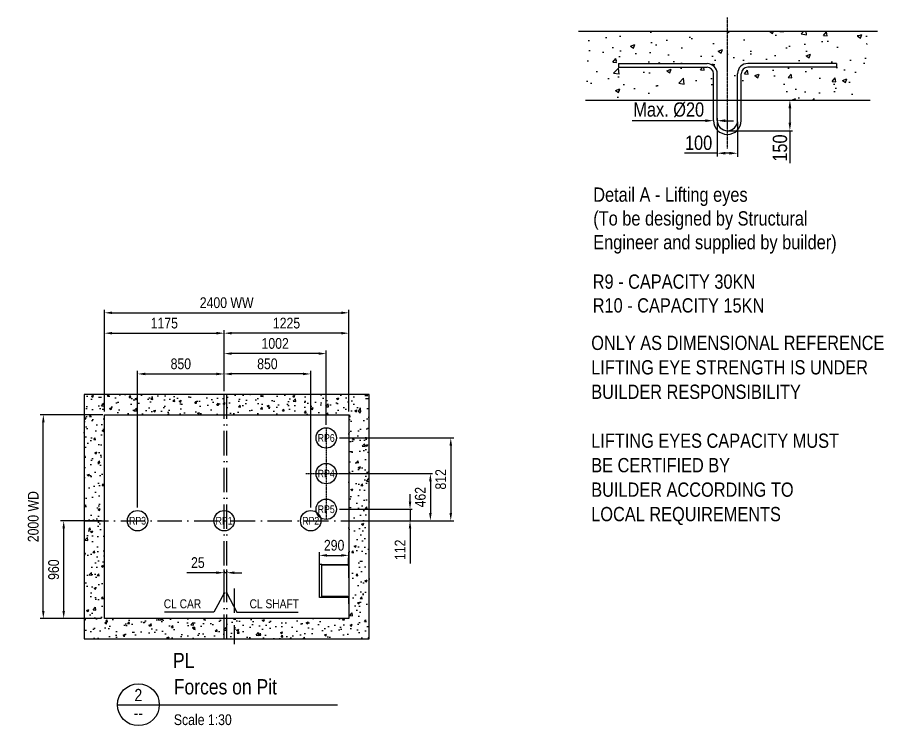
# Model space of a CAD drawing. Header units: millimetres. Extents: x -11456 to 9488, y -4443 to 11834.
# Drawn here: x -2380 to 6125, y 4884 to 11834 of the extents above; entities that cross this region are included whole.
import ezdxf
from ezdxf.enums import TextEntityAlignment as Align

# ---------------------------------------------------------------- set-up
doc = ezdxf.new("R2010")
doc.units = ezdxf.units.MM
doc.header["$MEASUREMENT"] = 0
doc.linetypes.add('ACAD_ISO10W100', pattern=[18, 12, -3, 0, -3])
doc.linetypes.add('CENTER', pattern=[2, 1.25, -0.25, 0.25, -0.25])
for name, color, linetype in [('CONT_25', 1, 'Continuous'), ('CONT_35', 2, 'Continuous'), ('CONT_70', 4, 'Continuous'), ('DASHD_25', 1, 'ACAD_ISO10W100'), ('DIM_35', 7, 'Continuous'), ('HATCH_35', 2, 'Continuous'), ('TEXT_35', 2, 'Continuous'), ('TEXT_DWGTITLE', 7, 'Continuous')]:
    doc.layers.add(name, color=color, linetype=linetype)
doc.styles.add('Arial Main', font='ARIALN.TTF')
doc.styles.add('ARIAL-N', font='ARIALN.TTF')
doc.styles.add('Romans', font='romans.shx', dxfattribs={"width": 0.75})
doc.styles.add('Text0.7_romans', font='romans.shx', dxfattribs={"width": 0.7})
doc.dimstyles.new('KONE_30', dxfattribs={"dimscale": 30, "dimtxt": 3.5, "dimasz": 2.5, "dimexe": 1, "dimexo": 1, "dimgap": 1.5, "dimtad": 1, "dimdec": 0, "dimzin": 0, "dimdsep": 46, "dimtxsty": 'ARIAL-N', "dimcen": 0, "dimclrd": 256, "dimclre": 256, "dimclrt": 256, "dimadec": 1, "dimazin": 3, "dimtfac": 1, "dimtdec": 0, "dimtmove": 0, "dimatfit": 0, "dimfxl": 1, "dimtfill": 1, "dimtolj": 1, "dimtzin": 0, "dimarcsym": 0})
doc.dimstyles.new('KONE_mm', dxfattribs={"dimscale": 25, "dimtxt": 3.5, "dimasz": 3.5, "dimexe": 2, "dimexo": 1, "dimgap": 1.5, "dimtad": 1, "dimdec": 0, "dimrnd": 0.5, "dimzin": 0, "dimdsep": 46, "dimtxsty": 'Romans', "dimcen": 0, "dimclrd": 256, "dimclre": 256, "dimclrt": 256, "dimadec": 1, "dimazin": 3, "dimtfac": 1, "dimtdec": 0, "dimtmove": 0, "dimatfit": 3, "dimfxl": 1, "dimtfill": 1, "dimtolj": 1, "dimtzin": 0, "dimarcsym": 0})

# ---------------------------------------------------------------- blocks, each defined once
blk = doc.blocks.new('*U2')
at = {"layer": 'CONT_35'}
for p, q in [((5, 225), (0, 225)), ((0, 225), (0, 165)), ((5, 165), (5, 225)), ((265, 160), (10, 160)), ((10, 155), (265, 155)), ((265, 164.9), (265, -164.9)), ((265, 155), (265, 160)), ((266, 165), (290, 165)), ((290, 165), (290, -165)), ((0, -225), (0, -165)), ((5, -165), (5, -225)), ((10, -155), (265, -155)), ((265, -160), (10, -160)), ((265, -155), (265, -160)), ((290, -165), (266, -165)), ((5, -225), (0, -225))]:
    blk.add_line(p, q, dxfattribs=at)
for centre, radius, start, end in [((10, 165), 10, 180, 270), ((10, 165), 5, 180, 270), ((266, 160), 5, 90, 101.53696), ((10, -165), 10, 90, 180), ((10, -165), 5, 90, 180), ((266, -160), 5, 258.46304, 270)]:
    blk.add_arc(centre, radius, start, end, dxfattribs=at)
blk = doc.blocks.new('M004650412_All_SH_Walls')
at = {"layer": 'HATCH_35'}
h = blk.add_hatch(dxfattribs=at)
h.set_pattern_fill('AR-CONC', color=254, scale=30)
h.paths.add_polyline_path([(1425, 1240), (675, 1240), (-475, 1240), (-1375, 1240), (-1375, -1160), (675, -1160), (1225, -1160), (1425, -1160)])
h.paths.add_polyline_path([(1225, 1040), (1225, -960), (675, -960), (-1175, -960), (-1175, 1040)], flags=16)
at = {"layer": 'CONT_70'}
blk.add_lwpolyline([(675, -1160), (1225, -1160), (1425, -1160), (1425, 1240), (675, 1240), (-475, 1240), (-1375, 1240), (-1375, -1160)], close=True, dxfattribs=at)
blk.add_lwpolyline([(675, -960), (-1175, -960), (-1175, 1040), (-1175, 1040), (1225, 1040), (1225, 1040), (1225, -960), (675, -960)], dxfattribs=at)
blk = doc.blocks.new('M004650412_AllLiftingEyeDetail')
h = blk.add_hatch()
h.set_pattern_fill('AR-CONC', color=2, scale=30, style=0)
h.set_pattern_definition([(50, (-31815.6, -8685.47), (215.1781, -18.8256), [22.5, -247.5]), (355, (-31815.6, -8685.47), (-41.6254, 225.6576), [18, -198]), (100.4514, (-31797.67, -8687.04), (173.5528, 206.8319), [19.122, -210.3426]), (46.1842, (-31815.6, -8625.47), (320.1723, -49.6557), [33.75, -371.25]), (96.6356, (-31788.92, -8629.6), (280.3988, 292.2354), [28.683, -315.514]), (351.1842, (-31815.6, -8625.47), (280.3986, 292.2356), [27, -297]), (21, (-31785.6, -8640.47), (179.0721, -120.7857), [22.5, -247.5]), (326, (-31785.6, -8640.47), (72.9946, 217.545), [18, -198]), (71.4514, (-31770.68, -8650.54), (252.0668, 96.7591), [19.122, -210.3426]), (37.5, (-31815.6, -8685.47), (3.64796, 99.86816), [0, -195.6, 0, -201, 0, -198.75]), (7.5, (-31815.6, -8685.47), (78.92086, 118.3235), [0, -114.6, 0, -191.1, 0, -75.75]), (327.5, (-31882.5, -8685.47), (160.14673, -6.76646), [0, -75, 0, -234, 0, -310.5]), (317.5, (-31912.5, -8685.47), (174.95585, 30.0315), [0, -97.5, 0, -155.4, 0, -220.5])])
edge = h.paths.add_edge_path()
edge.add_line((-1440, 2504.4), (-994.1, 2504.4))
edge.add_line((-994.1, 2504.4), (-994.1, 2572.4))
edge.add_line((-994.1, 2572.4), (-802.1, 2572.4))
edge.add_line((-802.1, 2572.4), (-802.1, 2633.4))
edge.add_arc((-834.1, 2633.4), 32, 360, 450)
edge.add_line((-834.1, 2665.4), (-1219.2, 2665.4))
edge.add_line((-1219.2, 2665.4), (-1219.2, 2683.4))
edge.add_line((-1219.2, 2683.4), (-834.1, 2683.4))
edge.add_arc((-834.1, 2633.4), 50, 0, 90, ccw=False)
edge.add_line((-784.1, 2633.4), (-784.1, 2572.4))
edge.add_line((-784.1, 2572.4), (-744.1, 2572.4))
edge.add_line((-744.1, 2572.4), (-744.1, 2842.2))
edge.add_line((-744.1, 2842.2), (-1440, 2842.2))
edge.add_line((-1440, 2842.2), (-1440, 2504.4))
edge = h.paths.add_edge_path()
edge.add_line((-494.1, 2504.4), (-58.8, 2504.4))
edge.add_line((-58.8, 2504.4), (-58.8, 2842.2))
edge.add_line((-58.8, 2842.2), (-744.1, 2842.2))
edge.add_line((-744.1, 2842.2), (-744.1, 2572.4))
edge.add_line((-744.1, 2572.4), (-704.1, 2572.4))
edge.add_line((-704.1, 2572.4), (-704.1, 2633.4))
edge.add_arc((-654.1, 2633.4), 50, 90, 180, ccw=False)
edge.add_line((-654.1, 2683.4), (-269.1, 2683.4))
edge.add_line((-269.1, 2683.4), (-269.1, 2665.4))
edge.add_line((-269.1, 2665.4), (-654.1, 2665.4))
edge.add_arc((-654.1, 2633.4), 32, 90, 180)
edge.add_line((-686.1, 2633.4), (-686.1, 2572.4))
edge.add_line((-686.1, 2572.4), (-494.1, 2572.4))
edge.add_line((-494.1, 2572.4), (-494.1, 2504.4))
at = {"color": 1, "linetype": 'CENTER'}
blk.add_line((-744.1, 2267.5), (-744.1, 2910.3), dxfattribs=at)
at = {"color": 4}
for p, q in [((-1475.5, 2842.2), (-7.9, 2842.2)), ((-1279.2, 2683.4), (-844.1, 2683.4)), ((-1279.2, 2683.4), (-1279.2, 2665.4)), ((-209.1, 2683.9), (-644.1, 2683.9)), ((-209.1, 2683.9), (-209.1, 2665.9)), ((-1279.2, 2665.4), (-844.1, 2665.4)), ((-209.1, 2665.9), (-644.1, 2665.9)), ((-812.1, 2404), (-812.1, 2633.4)), ((-794.1, 2404), (-794.1, 2633.4)), ((-694.1, 2404.2), (-694.1, 2633.9)), ((-676.1, 2404.2), (-676.1, 2633.9)), ((-1440, 2504.4), (-44.1, 2504.4))]:
    blk.add_line(p, q, dxfattribs=at)
for p, q in [((-744.1, 2504.4), (-427.4, 2504.4)), ((-437.4, 2464.4), (-437.4, 2394)), ((-852.1, 2403.3), (-1212.1, 2403.3)), ((-794.1, 2415.4), (-794.1, 2403)), ((-793.6, 2396.9), (-793.6, 2227.1)), ((-754.1, 2403.3), (-714.1, 2403.3)), ((-694.1, 2396.9), (-694.1, 2226.6)), ((-744.1, 2354), (-424.1, 2354)), ((-437.4, 2354), (-437.4, 2194.6)), ((-793.6, 2243.6), (-953.9, 2243.6)), ((-734.1, 2243.6), (-753.6, 2243.6))]:
    blk.add_line(p, q)
for centre, radius, start, end in [((-844.1, 2633.4), 50, 0, 90), ((-644.1, 2633.9), 50, 90, 180), ((-844.1, 2633.4), 32, 0, 90), ((-644.1, 2633.9), 32, 90, 180), ((-744.1, 2404), 68, 180, 0), ((-744.1, 2404), 50, 180, 360)]:
    blk.add_arc(centre, radius, start, end, dxfattribs=at)
for points in [[(-444.1, 2464.4), (-430.8, 2464.4), (-437.4, 2504.4)], [(-852.1, 2410), (-852.1, 2396.6), (-812.1, 2403.3)], [(-754.1, 2410), (-754.1, 2396.6), (-794.1, 2403.3)], [(-444.1, 2394), (-430.8, 2394), (-437.4, 2354)], [(-753.6, 2250.3), (-753.6, 2237), (-793.6, 2243.6)], [(-734.1, 2250.3), (-734.1, 2237), (-694.1, 2243.6)]]:
    blk.add_solid(points)
for s, insert, char_height, attachment_point, style in [('Max. %%C20', (-1032.1, 2456.8), 70, 5, 'ARIAL-N'), ('100', (-885.5, 2294.4), 70, 5, 'ARIAL-N'), ('\\A1;', (-1006.6, 2234.7), 50, 7, 'Text0.7_romans')]:
    blk.add_mtext(s, dxfattribs=dict(insert=insert, char_height=char_height, attachment_point=attachment_point, style=style))
at = {"insert": (-485.8, 2269), "char_height": 70, "attachment_point": 5, "rotation": 90, "style": 'ARIAL-N'}
blk.add_mtext('150', dxfattribs=at)
at = {"layer": 'TEXT_35', "style": 'ARIAL-N'}
for s, p in [('ONLY AS DIMENSIONAL REFERENCE', (-1412.5, 1313.4)), ('LIFTING EYE STRENGTH IS UNDER', (-1412.5, 1193.4)), ('BUILDER RESPONSIBILITY', (-1412.5, 1073.4)), ('LIFTING EYES CAPACITY MUST', (-1412.5, 833.4)), ('BE CERTIFIED BY', (-1412.5, 713.4)), ('BUILDER ACCORDING TO', (-1412.5, 593.4)), ('LOCAL REQUIREMENTS', (-1412.5, 473.4))]:
    blk.add_text(s, height=70, dxfattribs=at).set_placement(p, align=Align.MIDDLE_LEFT)
at = {"layer": 'TEXT_35', "char_height": 70, "width": 1628.926, "attachment_point": 1, "style": 'ARIAL-N'}
for s, insert in [('Detail A - Lifting eyes^J(To be designed by Structural^JEngineer and supplied by builder)', (-1402.6, 2075.7)), ('R9 - CAPACITY 30KN^JR10 - CAPACITY 15KN', (-1405.1, 1648.9))]:
    blk.add_mtext(s, dxfattribs=dict(at, insert=insert))
blk = doc.blocks.new('*D53')
at = {"layer": 'Defpoints', "color": 0, "transparency": 16777216}
for p in [(585.1, 6304.6), (875.1, 6304.6)]:
    blk.add_point(p, dxfattribs=at)
at = {"layer": 'DIM_35', "lineweight": -2, "transparency": 16777216}
for p, q in [((585.1, 6334.6), (585.1, 6584.6)), ((660.1, 6554.6), (800.1, 6554.6)), ((875.1, 6334.6), (875.1, 6584.6))]:
    blk.add_line(p, q, dxfattribs=at)
at = {"layer": 'DIM_35', "transparency": 16777216}
for points in [[(660.1, 6567.1), (660.1, 6542.1), (585.1, 6554.6)], [(800.1, 6567.1), (800.1, 6542.1), (875.1, 6554.6)]]:
    blk.add_solid(points, dxfattribs=at)
at = {"layer": 'DIM_35', "transparency": 16777216, "insert": (730.1, 6653.2), "char_height": 105, "attachment_point": 5, "style": 'ARIAL-N', "bg_fill": 3, "box_fill_scale": 1.25, "bg_fill_color": 256, "bg_fill_true_color": 13158600, "bg_fill_transparency": 0}
blk.add_mtext('\\A1;290', dxfattribs=at)
at = {"layer": 'Defpoints', "color": 0, "transparency": 16777216}
blk.add_point((875.1, 6554.6), dxfattribs=at)
blk = doc.blocks.new('*D54')
at = {"layer": 'Defpoints', "color": 0, "transparency": 16777216}
for p in [(-349.9, 6384.6), (-349.9, 6184.6), (-324.9, 6184.6)]:
    blk.add_point(p, dxfattribs=at)
at = {"layer": 'DIM_35', "lineweight": -2, "transparency": 16777216}
for p, q in [((-424.9, 6384.6), (-715.3, 6384.6)), ((-349.9, 6214.6), (-349.9, 6414.6)), ((-324.9, 6384.6), (-349.9, 6384.6)), ((-324.9, 6214.6), (-324.9, 6414.6)), ((-249.9, 6384.6), (-174.9, 6384.6))]:
    blk.add_line(p, q, dxfattribs=at)
at = {"layer": 'DIM_35', "transparency": 16777216}
for points in [[(-424.9, 6397.1), (-424.9, 6372.1), (-349.9, 6384.6)], [(-249.9, 6397.1), (-249.9, 6372.1), (-324.9, 6384.6)]]:
    blk.add_solid(points, dxfattribs=at)
at = {"layer": 'DIM_35', "transparency": 16777216, "insert": (-607.6, 6483.2), "char_height": 105, "attachment_point": 5, "style": 'ARIAL-N', "bg_fill": 3, "box_fill_scale": 1.25, "bg_fill_color": 256, "bg_fill_true_color": 13158600, "bg_fill_transparency": 0}
blk.add_mtext('\\A1;25', dxfattribs=at)
blk = doc.blocks.new('*D55')
at = {"layer": 'Defpoints', "color": 0, "transparency": 16777216}
for p in [(-349.9, 8334.6), (-349.9, 8134.6), (-1199.9, 6994.6)]:
    blk.add_point(p, dxfattribs=at)
at = {"layer": 'DIM_35', "lineweight": -2, "transparency": 16777216}
for p, q in [((-1199.9, 7024.6), (-1199.9, 8364.6)), ((-349.9, 8164.6), (-349.9, 8364.6)), ((-1124.9, 8334.6), (-424.9, 8334.6))]:
    blk.add_line(p, q, dxfattribs=at)
at = {"layer": 'DIM_35', "transparency": 16777216}
for points in [[(-1124.9, 8347.1), (-1124.9, 8322.1), (-1199.9, 8334.6)], [(-424.9, 8347.1), (-424.9, 8322.1), (-349.9, 8334.6)]]:
    blk.add_solid(points, dxfattribs=at)
at = {"layer": 'DIM_35', "transparency": 16777216, "insert": (-774.9, 8433.2), "char_height": 105, "attachment_point": 5, "style": 'ARIAL-N', "bg_fill": 3, "box_fill_scale": 1.25, "bg_fill_color": 256, "bg_fill_true_color": 13158600, "bg_fill_transparency": 0}
blk.add_mtext('\\A1;850', dxfattribs=at)
blk = doc.blocks.new('*D56')
at = {"layer": 'Defpoints', "color": 0, "transparency": 16777216}
for p in [(-349.9, 8334.6), (-349.9, 8134.6), (500.1, 6994.6)]:
    blk.add_point(p, dxfattribs=at)
at = {"layer": 'DIM_35', "lineweight": -2, "transparency": 16777216}
for p, q in [((-349.9, 8164.6), (-349.9, 8364.6)), ((500.1, 7024.6), (500.1, 8364.6)), ((425.1, 8334.6), (-274.9, 8334.6))]:
    blk.add_line(p, q, dxfattribs=at)
at = {"layer": 'DIM_35', "transparency": 16777216}
for points in [[(-274.9, 8347.1), (-274.9, 8322.1), (-349.9, 8334.6)], [(425.1, 8347.1), (425.1, 8322.1), (500.1, 8334.6)]]:
    blk.add_solid(points, dxfattribs=at)
at = {"layer": 'DIM_35', "transparency": 16777216, "insert": (75.1, 8433.2), "char_height": 105, "attachment_point": 5, "style": 'ARIAL-N', "bg_fill": 3, "box_fill_scale": 1.25, "bg_fill_color": 256, "bg_fill_true_color": 13158600, "bg_fill_transparency": 0}
blk.add_mtext('\\A1;850', dxfattribs=at)
blk = doc.blocks.new('*D57')
at = {"layer": 'Defpoints', "color": 0, "transparency": 16777216}
for p in [(-349.9, 8534.6), (-349.9, 8134.6), (652.1, 7806.6)]:
    blk.add_point(p, dxfattribs=at)
at = {"layer": 'DIM_35', "lineweight": -2, "transparency": 16777216}
for p, q in [((-349.9, 8164.6), (-349.9, 8564.6)), ((577.1, 8534.6), (-274.9, 8534.6)), ((652.1, 7836.6), (652.1, 8564.6))]:
    blk.add_line(p, q, dxfattribs=at)
at = {"layer": 'DIM_35', "transparency": 16777216}
for points in [[(-274.9, 8547.1), (-274.9, 8522.1), (-349.9, 8534.6)], [(577.1, 8547.1), (577.1, 8522.1), (652.1, 8534.6)]]:
    blk.add_solid(points, dxfattribs=at)
at = {"layer": 'DIM_35', "transparency": 16777216, "insert": (151.1, 8633.2), "char_height": 105, "attachment_point": 5, "style": 'ARIAL-N', "bg_fill": 3, "box_fill_scale": 1.25, "bg_fill_color": 256, "bg_fill_true_color": 13158600, "bg_fill_transparency": 0}
blk.add_mtext('\\A1;1002', dxfattribs=at)
blk = doc.blocks.new('*D58')
at = {"layer": 'Defpoints', "color": 0, "transparency": 16777216}
for p in [(-349.9, 8734.6), (-349.9, 8134.6), (-1524.9, 7934.6)]:
    blk.add_point(p, dxfattribs=at)
at = {"layer": 'DIM_35', "lineweight": -2, "transparency": 16777216}
for p, q in [((-1524.9, 7964.6), (-1524.9, 8764.6)), ((-349.9, 8164.6), (-349.9, 8764.6)), ((-1449.9, 8734.6), (-424.9, 8734.6))]:
    blk.add_line(p, q, dxfattribs=at)
at = {"layer": 'DIM_35', "transparency": 16777216}
for points in [[(-1449.9, 8747.1), (-1449.9, 8722.1), (-1524.9, 8734.6)], [(-424.9, 8747.1), (-424.9, 8722.1), (-349.9, 8734.6)]]:
    blk.add_solid(points, dxfattribs=at)
at = {"layer": 'DIM_35', "transparency": 16777216, "insert": (-937.4, 8833.2), "char_height": 105, "attachment_point": 5, "style": 'ARIAL-N', "bg_fill": 3, "box_fill_scale": 1.25, "bg_fill_color": 256, "bg_fill_true_color": 13158600, "bg_fill_transparency": 0}
blk.add_mtext('\\A1;1175', dxfattribs=at)
blk = doc.blocks.new('*D59')
at = {"layer": 'Defpoints', "color": 0, "transparency": 16777216}
for p in [(-349.9, 8734.6), (-349.9, 8134.6), (875.1, 7934.6)]:
    blk.add_point(p, dxfattribs=at)
at = {"layer": 'DIM_35', "lineweight": -2, "transparency": 16777216}
for p, q in [((-349.9, 8164.6), (-349.9, 8764.6)), ((875.1, 7964.6), (875.1, 8764.6)), ((800.1, 8734.6), (-274.9, 8734.6))]:
    blk.add_line(p, q, dxfattribs=at)
at = {"layer": 'DIM_35', "transparency": 16777216}
for points in [[(-274.9, 8747.1), (-274.9, 8722.1), (-349.9, 8734.6)], [(800.1, 8747.1), (800.1, 8722.1), (875.1, 8734.6)]]:
    blk.add_solid(points, dxfattribs=at)
at = {"layer": 'DIM_35', "transparency": 16777216, "insert": (262.6, 8833.2), "char_height": 105, "attachment_point": 5, "style": 'ARIAL-N', "bg_fill": 3, "box_fill_scale": 1.25, "bg_fill_color": 256, "bg_fill_true_color": 13158600, "bg_fill_transparency": 0}
blk.add_mtext('\\A1;1225', dxfattribs=at)
blk = doc.blocks.new('*D60')
at = {"layer": 'Defpoints', "color": 0, "transparency": 16777216}
for p in [(875.1, 8934.6), (-1524.9, 7934.6), (875.1, 7934.6)]:
    blk.add_point(p, dxfattribs=at)
at = {"layer": 'DIM_35', "lineweight": -2, "transparency": 16777216}
for p, q in [((-1524.9, 7964.6), (-1524.9, 8964.6)), ((-1449.9, 8934.6), (800.1, 8934.6)), ((875.1, 7964.6), (875.1, 8964.6))]:
    blk.add_line(p, q, dxfattribs=at)
at = {"layer": 'DIM_35', "transparency": 16777216}
for points in [[(-1449.9, 8947.1), (-1449.9, 8922.1), (-1524.9, 8934.6)], [(800.1, 8947.1), (800.1, 8922.1), (875.1, 8934.6)]]:
    blk.add_solid(points, dxfattribs=at)
at = {"layer": 'DIM_35', "transparency": 16777216, "insert": (-324.9, 9033.2), "char_height": 105, "attachment_point": 5, "style": 'ARIAL-N', "bg_fill": 3, "box_fill_scale": 1.25, "bg_fill_color": 256, "bg_fill_true_color": 13158600, "bg_fill_transparency": 0}
blk.add_mtext('\\A1;2400 WW', dxfattribs=at)
blk = doc.blocks.new('*D61')
at = {"layer": 'Defpoints', "color": 0, "transparency": 16777216}
for p in [(752.1, 7006.6), (875.1, 6894.6), (1475.1, 6894.6)]:
    blk.add_point(p, dxfattribs=at)
at = {"layer": 'DIM_35', "lineweight": -2, "transparency": 16777216}
for p, q in [((1475.1, 7081.6), (1475.1, 7156.6)), ((782.1, 7006.6), (1505.1, 7006.6)), ((1475.1, 7006.6), (1475.1, 6894.6)), ((905.1, 6894.6), (1505.1, 6894.6)), ((1475.1, 6819.6), (1475.1, 6473.2))]:
    blk.add_line(p, q, dxfattribs=at)
at = {"layer": 'DIM_35', "transparency": 16777216}
for points in [[(1462.6, 7081.6), (1487.6, 7081.6), (1475.1, 7006.6)], [(1462.6, 6819.6), (1487.6, 6819.6), (1475.1, 6894.6)]]:
    blk.add_solid(points, dxfattribs=at)
at = {"layer": 'DIM_35', "transparency": 16777216, "insert": (1377.4, 6608.9), "char_height": 105, "attachment_point": 5, "rotation": 90, "style": 'ARIAL-N', "bg_fill": 3, "box_fill_scale": 1.25, "bg_fill_color": 256, "bg_fill_true_color": 13158600, "bg_fill_transparency": 0}
blk.add_mtext('\\A1;112', dxfattribs=at)
blk = doc.blocks.new('*D62')
at = {"layer": 'Defpoints', "color": 0, "transparency": 16777216}
for p in [(752.1, 7356.6), (875.1, 6894.6), (1675.1, 6894.6)]:
    blk.add_point(p, dxfattribs=at)
at = {"layer": 'DIM_35', "lineweight": -2, "transparency": 16777216}
for p, q in [((782.1, 7356.6), (1705.1, 7356.6)), ((1675.1, 7281.6), (1675.1, 6969.6)), ((905.1, 6894.6), (1705.1, 6894.6))]:
    blk.add_line(p, q, dxfattribs=at)
at = {"layer": 'DIM_35', "transparency": 16777216}
for points in [[(1662.6, 7281.6), (1687.6, 7281.6), (1675.1, 7356.6)], [(1662.6, 6969.6), (1687.6, 6969.6), (1675.1, 6894.6)]]:
    blk.add_solid(points, dxfattribs=at)
at = {"layer": 'DIM_35', "transparency": 16777216, "insert": (1576.5, 7125.6), "char_height": 105, "attachment_point": 5, "rotation": 90, "style": 'ARIAL-N', "bg_fill": 3, "box_fill_scale": 1.25, "bg_fill_color": 256, "bg_fill_true_color": 13158600, "bg_fill_transparency": 0}
blk.add_mtext('\\A1;462', dxfattribs=at)
blk = doc.blocks.new('*D63')
at = {"layer": 'Defpoints', "color": 0, "transparency": 16777216}
for p in [(-1924.9, 6894.6), (-1524.9, 6894.6), (-1524.9, 5934.6)]:
    blk.add_point(p, dxfattribs=at)
at = {"layer": 'DIM_35', "lineweight": -2, "transparency": 16777216}
for p, q in [((-1554.9, 6894.6), (-1954.9, 6894.6)), ((-1924.9, 6009.6), (-1924.9, 6819.6)), ((-1554.9, 5934.6), (-1954.9, 5934.6))]:
    blk.add_line(p, q, dxfattribs=at)
at = {"layer": 'DIM_35', "transparency": 16777216}
for points in [[(-1937.4, 6819.6), (-1912.4, 6819.6), (-1924.9, 6894.6)], [(-1937.4, 6009.6), (-1912.4, 6009.6), (-1924.9, 5934.6)]]:
    blk.add_solid(points, dxfattribs=at)
at = {"layer": 'DIM_35', "transparency": 16777216, "insert": (-2023.5, 6414.6), "char_height": 105, "attachment_point": 5, "rotation": 90, "style": 'ARIAL-N', "bg_fill": 3, "box_fill_scale": 1.25, "bg_fill_color": 256, "bg_fill_true_color": 13158600, "bg_fill_transparency": 0}
blk.add_mtext('\\A1;960', dxfattribs=at)
blk = doc.blocks.new('*D64')
at = {"layer": 'Defpoints', "color": 0, "transparency": 16777216}
for p in [(752.1, 7706.6), (875.1, 6894.6), (1875.1, 6894.6)]:
    blk.add_point(p, dxfattribs=at)
at = {"layer": 'DIM_35', "lineweight": -2, "transparency": 16777216}
for p, q in [((782.1, 7706.6), (1905.1, 7706.6)), ((1875.1, 7631.6), (1875.1, 6969.6)), ((905.1, 6894.6), (1905.1, 6894.6))]:
    blk.add_line(p, q, dxfattribs=at)
at = {"layer": 'DIM_35', "transparency": 16777216}
for points in [[(1862.6, 7631.6), (1887.6, 7631.6), (1875.1, 7706.6)], [(1862.6, 6969.6), (1887.6, 6969.6), (1875.1, 6894.6)]]:
    blk.add_solid(points, dxfattribs=at)
at = {"layer": 'DIM_35', "transparency": 16777216, "insert": (1776.5, 7300.6), "char_height": 105, "attachment_point": 5, "rotation": 90, "style": 'ARIAL-N', "bg_fill": 3, "box_fill_scale": 1.25, "bg_fill_color": 256, "bg_fill_true_color": 13158600, "bg_fill_transparency": 0}
blk.add_mtext('\\A1;812', dxfattribs=at)
blk = doc.blocks.new('*D65')
at = {"layer": 'Defpoints', "color": 0, "transparency": 16777216}
for p in [(-2124.9, 7934.6), (-1524.9, 7934.6), (-1524.9, 5934.6)]:
    blk.add_point(p, dxfattribs=at)
at = {"layer": 'DIM_35', "lineweight": -2, "transparency": 16777216}
for p, q in [((-1554.9, 7934.6), (-2154.9, 7934.6)), ((-2124.9, 6009.6), (-2124.9, 7859.6)), ((-1554.9, 5934.6), (-2154.9, 5934.6))]:
    blk.add_line(p, q, dxfattribs=at)
at = {"layer": 'DIM_35', "transparency": 16777216}
for points in [[(-2137.4, 7859.6), (-2112.4, 7859.6), (-2124.9, 7934.6)], [(-2137.4, 6009.6), (-2112.4, 6009.6), (-2124.9, 5934.6)]]:
    blk.add_solid(points, dxfattribs=at)
at = {"layer": 'DIM_35', "transparency": 16777216, "insert": (-2223.5, 6934.6), "char_height": 105, "attachment_point": 5, "rotation": 90, "style": 'ARIAL-N', "bg_fill": 3, "box_fill_scale": 1.25, "bg_fill_color": 256, "bg_fill_true_color": 13158600, "bg_fill_transparency": 0}
blk.add_mtext('\\A1;2000 WD', dxfattribs=at)
blk = doc.blocks.new('M004650412_AllPlan_ForcesOnPit')
at = {"layer": 'CONT_25'}
for centre in [(902, 1772), (902, 1422), (902, 1072), (-950, 960), (-100, 960), (750, 960)]:
    blk.add_circle(centre, 100, dxfattribs=at)
at = {"layer": 'DASHD_25', "ltscale": 20}
for p, q in [((-100, -200), (-100, 2200)), ((-75, -200), (-75, 2200)), ((-1475, 960), (1325, 960)), ((0, 295), (0, -250))]:
    blk.add_line(p, q, dxfattribs=at)
at = {"layer": 'DASHD_25'}
for p, q in [((902, 1872), (902, 972)), ((702, 1422), (1102, 1422))]:
    blk.add_line(p, q, dxfattribs=at)
at = {"rotation": 180}
blk.add_blockref('*U2', (1125, 370), dxfattribs=at)
at = {"layer": 'HATCH_35'}
blk.add_blockref('M004650412_All_SH_Walls', (-100, 960), dxfattribs=at)
at = {"layer": 'TEXT_35', "style": 'ARIAL-N'}
for s, p in [('RP6', (902, 1772)), ('RP4', (902, 1422)), ('RP5', (902, 1072)), ('RP3', (-950, 960)), ('RP1', (-100, 960)), ('RP2', (750, 960))]:
    blk.add_text(s, height=75, dxfattribs=at).set_placement(p, align=Align.MIDDLE)
at = {"layer": 'TEXT_35', "annotation_type": 0, "has_hookline": 1}
for points, hookline_direction, text_width in [([(-100, 250), (-200, 62.5), (-287.5, 62.5)], 1, 361.3), ([(-75, 250), (25, 62.5), (112.5, 62.5)], 0, 477.8)]:
    blk.add_leader(points, dimstyle='KONE_mm', override={"dimscale": 25, "dimldrblk": 'DotSmall'}, dxfattribs=dict(at, hookline_direction=hookline_direction, text_width=text_width))
at = {"layer": 'TEXT_35', "char_height": 87.5, "style": 'ARIAL-N', "bg_fill": 3, "box_fill_scale": 1.1, "bg_fill_color": 256, "bg_fill_true_color": 13158600, "bg_fill_transparency": 0}
for s, insert, attachment_point in [('\\A1;CL CAR', (-325, 100), 9), ('\\A1;CL SHAFT', (150, 100), 7)]:
    blk.add_mtext(s, dxfattribs=dict(at, insert=insert, attachment_point=attachment_point))

msp = doc.modelspace()

# ---------------------------------------------------------------- linework, layer by layer
msp.add_line((-1396.8, 5089.1), (764.1, 5089.1))
msp.add_circle((-1191.4, 5089.1), 205.3)

# ---------------------------------------------------------------- block references
at = {"xscale": 2, "yscale": 2, "zscale": 2}
msp.add_blockref('M004650412_AllLiftingEyeDetail', (6079, 6012.9), dxfattribs=at)
msp.add_blockref('M004650412_AllPlan_ForcesOnPit', (-249.9, 5934.6))

# ---------------------------------------------------------------- texts
at = {"layer": 'TEXT_DWGTITLE', "color": 7, "style": 'Arial Main'}
for s, height, p in [('PL', 150, (-851.5, 5448)), ('Forces on Pit', 150, (-843.8, 5190.3)), ('Scale 1:30', 105, (-843.4, 4889.6))]:
    msp.add_text(s, height=height, dxfattribs=at).set_placement(p)
for s, p in [('2', (-1192, 5124.1)), ('--', (-1192, 4947.4))]:
    msp.add_text(s, height=120, dxfattribs=at).set_placement(p, align=Align.CENTER)

# ---------------------------------------------------------------- next in the draw order: dimensions: what is measured, and where the dimension line sits
at = {"layer": 'DIM_35'}
for base, p1, p2, picture, middle in [((-349.9, 8334.6), (-1199.9, 6994.6), (-349.9, 8134.6), '*D55', (-774.9, 8433.2)), ((875.1, 6554.6), (585.1, 6304.6), (875.1, 6304.6), '*D53', (730.1, 6653.2)), ((-349.9, 6384.6), (-324.9, 6184.6), (-349.9, 6184.6), '*D54', (-607.6, 6483.2))]:
    dim = msp.add_linear_dim(base=base, p1=p1, p2=p2, dimstyle='KONE_30', dxfattribs=at)
    dim.commit()
    dim.dimension.update_dxf_attribs({"geometry": picture, "text_midpoint": middle})
dim = msp.add_linear_dim(base=(-1924.9, 6894.6), p1=(-1524.9, 5934.6), p2=(-1524.9, 6894.6), angle=90, dimstyle='KONE_30', dxfattribs=at)
dim.commit()
dim.dimension.update_dxf_attribs({"geometry": '*D63', "text_midpoint": (-2023.5, 6414.6)})

# ---------------------------------------------------------------- next in the draw order: dimensions: what is measured, and where the dimension line sits
dim = msp.add_linear_dim(base=(-349.9, 8334.6), p1=(500.1, 6994.6), p2=(-349.9, 8134.6), dimstyle='KONE_30', dxfattribs=at)
dim.commit()
dim.dimension.update_dxf_attribs({"geometry": '*D56', "text_midpoint": (75.1, 8433.2)})
dim = msp.add_linear_dim(base=(1475.1, 6894.6), p1=(752.1, 7006.6), p2=(875.1, 6894.6), angle=90, dimstyle='KONE_30', dxfattribs=at)
dim.commit()
dim.dimension.update_dxf_attribs({"geometry": '*D61', "text_midpoint": (1377.4, 6608.9)})

# ---------------------------------------------------------------- next in the draw order: dimensions: what is measured, and where the dimension line sits
dim = msp.add_linear_dim(base=(-349.9, 8534.6), p1=(652.1, 7806.6), p2=(-349.9, 8134.6), dimstyle='KONE_30', dxfattribs=at)
dim.commit()
dim.dimension.update_dxf_attribs({"geometry": '*D57', "text_midpoint": (151.1, 8633.2)})
dim = msp.add_linear_dim(base=(1675.1, 6894.6), p1=(752.1, 7356.6), p2=(875.1, 6894.6), angle=90, dimstyle='KONE_30', dxfattribs=at)
dim.commit()
dim.dimension.update_dxf_attribs({"geometry": '*D62', "text_midpoint": (1576.5, 7125.6)})

# ---------------------------------------------------------------- next in the draw order: dimensions: what is measured, and where the dimension line sits
dim = msp.add_linear_dim(base=(-349.9, 8734.6), p1=(-1524.9, 7934.6), p2=(-349.9, 8134.6), dimstyle='KONE_30', dxfattribs=at)
dim.commit()
dim.dimension.update_dxf_attribs({"geometry": '*D58', "text_midpoint": (-937.4, 8833.2)})
dim = msp.add_linear_dim(base=(1875.1, 6894.6), p1=(752.1, 7706.6), p2=(875.1, 6894.6), angle=90, dimstyle='KONE_30', dxfattribs=at)
dim.commit()
dim.dimension.update_dxf_attribs({"geometry": '*D64', "text_midpoint": (1776.5, 7300.6)})

# ---------------------------------------------------------------- next in the draw order: dimensions: what is measured, and where the dimension line sits
dim = msp.add_linear_dim(base=(-349.9, 8734.6), p1=(875.1, 7934.6), p2=(-349.9, 8134.6), dimstyle='KONE_30', dxfattribs=at)
dim.commit()
dim.dimension.update_dxf_attribs({"geometry": '*D59', "text_midpoint": (262.6, 8833.2)})

# ---------------------------------------------------------------- next in the draw order: dimensions: what is measured, and where the dimension line sits
dim = msp.add_linear_dim(base=(875.1, 8934.6), p1=(-1524.9, 7934.6), p2=(875.1, 7934.6), text='<> WW', dimstyle='KONE_30', dxfattribs=at)
dim.commit()
dim.dimension.update_dxf_attribs({"geometry": '*D60', "text_midpoint": (-324.9, 9033.2)})

# ---------------------------------------------------------------- next in the draw order: dimensions: what is measured, and where the dimension line sits
dim = msp.add_linear_dim(base=(-2124.9, 7934.6), p1=(-1524.9, 5934.6), p2=(-1524.9, 7934.6), angle=90, text='<> WD', dimstyle='KONE_30', dxfattribs=at)
dim.commit()
dim.dimension.update_dxf_attribs({"geometry": '*D65', "text_midpoint": (-2223.5, 6934.6)})

doc.saveas('drawing.dxf')
